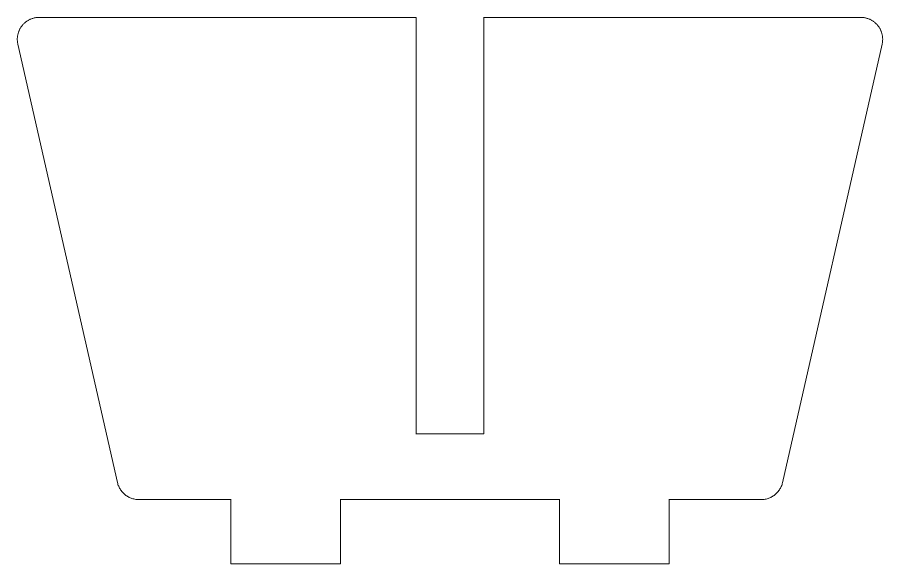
# Model space of a CAD drawing. Header units: centimetres. Extents: x -20.3 to 20.3, y -34.1 to 34.1.
# Drawn here: x 9.83 to 17.73, y -33.87 to -28.88 of the extents above; entities that cross this region are included whole.
import ezdxf

# ---------------------------------------------------------------- set-up
doc = ezdxf.new("R2010")
doc.units = ezdxf.units.CM
doc.header["$MEASUREMENT"] = 0
doc.layers.add('layer 1', color=7, linetype='Continuous')

msp = doc.modelspace()

# ---------------------------------------------------------------- linework, layer by layer
at = {"layer": 'layer 1', "color": 1, "lineweight": 9}
for points, knots in [([(13.47265, -32.68572), (13.47265, -32.68572), (13.47265, -28.8856), (13.47265, -28.8856), (13.47265, -28.8856), (13.47265, -28.8856), (10.03279, -28.8856), (10.03279, -28.8856), (10.03279, -28.8856), (10.03279, -28.8856), (10.02672, -28.88561), (10.02672, -28.88561), (10.02672, -28.88561), (10.02672, -28.88561), (10.02069, -28.88561), (10.02069, -28.88561), (10.02069, -28.88561), (10.02069, -28.88561), (10.01467, -28.88617), (10.01467, -28.88617), (10.01467, -28.88617), (10.01467, -28.88617), (10.00868, -28.88677), (10.00868, -28.88677), (10.00868, -28.88677), (10.00868, -28.88677), (10.00274, -28.88755), (10.00274, -28.88755), (10.00274, -28.88755), (10.00274, -28.88755), (9.99684, -28.88855), (9.99684, -28.88855), (9.99684, -28.88855), (9.99684, -28.88855), (9.99098, -28.88976), (9.99098, -28.88976), (9.99098, -28.88976), (9.99098, -28.88976), (9.98516, -28.89115), (9.98516, -28.89115), (9.98516, -28.89115), (9.98516, -28.89115), (9.97939, -28.89273), (9.97939, -28.89273), (9.97939, -28.89273), (9.97939, -28.89273), (9.9737, -28.89434), (9.9737, -28.89434), (9.9737, -28.89434), (9.9737, -28.89434), (9.96804, -28.89615), (9.96804, -28.89615), (9.96804, -28.89615), (9.96804, -28.89615), (9.96246, -28.89813), (9.96246, -28.89813), (9.96246, -28.89813), (9.96246, -28.89813), (9.95694, -28.90033), (9.95694, -28.90033), (9.95694, -28.90033), (9.95694, -28.90033), (9.95148, -28.90269), (9.95148, -28.90269), (9.95148, -28.90269), (9.95148, -28.90269), (9.9461, -28.90522), (9.9461, -28.90522), (9.9461, -28.90522), (9.9461, -28.90522), (9.9408, -28.90786), (9.9408, -28.90786), (9.9408, -28.90786), (9.9408, -28.90786), (9.93559, -28.91066), (9.93559, -28.91066), (9.93559, -28.91066), (9.93559, -28.91066), (9.93044, -28.91363), (9.93044, -28.91363), (9.93044, -28.91363), (9.93044, -28.91363), (9.92538, -28.91677), (9.92538, -28.91677), (9.92538, -28.91677), (9.92538, -28.91677), (9.92041, -28.92001), (9.92041, -28.92001), (9.92041, -28.92001), (9.92041, -28.92001), (9.91554, -28.92342), (9.91554, -28.92342), (9.91554, -28.92342), (9.91554, -28.92342), (9.91076, -28.92699), (9.91076, -28.92699), (9.91076, -28.92699), (9.91076, -28.92699), (9.90608, -28.93073), (9.90608, -28.93073), (9.90608, -28.93073), (9.90608, -28.93073), (9.90152, -28.93458), (9.90152, -28.93458), (9.90152, -28.93458), (9.90152, -28.93458), (9.89706, -28.93859), (9.89706, -28.93859), (9.89706, -28.93859), (9.89706, -28.93859), (9.89272, -28.94272), (9.89272, -28.94272), (9.89272, -28.94272), (9.89272, -28.94272), (9.88851, -28.947), (9.88851, -28.947), (9.88851, -28.947), (9.88851, -28.947), (9.88438, -28.9514), (9.88438, -28.9514), (9.88438, -28.9514), (9.88438, -28.9514), (9.8804, -28.95596), (9.8804, -28.95596), (9.8804, -28.95596), (9.8804, -28.95596), (9.87655, -28.96063), (9.87655, -28.96063), (9.87655, -28.96063), (9.87655, -28.96063), (9.87649, -28.96084), (9.87649, -28.96084), (9.87649, -28.96084), (9.87649, -28.96084), (9.87277, -28.96563), (9.87277, -28.96563), (9.87277, -28.96563), (9.87277, -28.96563), (9.86922, -28.97052), (9.86922, -28.97052), (9.86922, -28.97052), (9.86922, -28.97052), (9.86582, -28.97553), (9.86582, -28.97553), (9.86582, -28.97553), (9.86582, -28.97553), (9.86258, -28.98058), (9.86258, -28.98058), (9.86258, -28.98058), (9.86258, -28.98058), (9.8595, -28.98575), (9.8595, -28.98575), (9.8595, -28.98575), (9.8595, -28.98575), (9.85658, -28.99097), (9.85658, -28.99097), (9.85658, -28.99097), (9.85658, -28.99097), (9.85384, -28.99625), (9.85384, -28.99625), (9.85384, -28.99625), (9.85384, -28.99625), (9.85126, -29.00164), (9.85126, -29.00164), (9.85126, -29.00164), (9.85126, -29.00164), (9.84884, -29.00708), (9.84884, -29.00708), (9.84884, -29.00708), (9.84884, -29.00708), (9.84659, -29.01258), (9.84659, -29.01258), (9.84659, -29.01258), (9.84659, -29.01258), (9.84451, -29.01814), (9.84451, -29.01814), (9.84451, -29.01814), (9.84451, -29.01814), (9.84251, -29.02376), (9.84251, -29.02376), (9.84251, -29.02376), (9.84251, -29.02376), (9.8407, -29.02944), (9.8407, -29.02944), (9.8407, -29.02944), (9.8407, -29.02944), (9.83909, -29.03515), (9.83909, -29.03515), (9.83909, -29.03515), (9.83909, -29.03515), (9.83769, -29.04092), (9.83769, -29.04092), (9.83769, -29.04092), (9.83769, -29.04092), (9.8365, -29.04672), (9.8365, -29.04672), (9.8365, -29.04672), (9.8365, -29.04672), (9.83548, -29.05256), (9.83548, -29.05256), (9.83548, -29.05256), (9.83548, -29.05256), (9.83469, -29.05842), (9.83469, -29.05842), (9.83469, -29.05842), (9.83469, -29.05842), (9.8339, -29.06433), (9.8339, -29.06433), (9.8339, -29.06433), (9.8339, -29.06433), (9.83332, -29.07024), (9.83332, -29.07024), (9.83332, -29.07024), (9.83332, -29.07024), (9.83293, -29.07619), (9.83293, -29.07619), (9.83293, -29.07619), (9.83293, -29.07619), (9.83275, -29.08215), (9.83275, -29.08215), (9.83275, -29.08215), (9.83275, -29.08215), (9.83273, -29.08811), (9.83273, -29.08811), (9.83273, -29.08811), (9.83273, -29.08811), (9.83296, -29.0941), (9.83296, -29.0941), (9.83296, -29.0941), (9.83296, -29.0941), (9.83334, -29.10007), (9.83334, -29.10007), (9.83334, -29.10007), (9.83334, -29.10007), (9.83393, -29.10605), (9.83393, -29.10605), (9.83393, -29.10605), (9.83393, -29.10605), (9.83472, -29.11203), (9.83472, -29.11203), (9.83472, -29.11203), (9.83472, -29.11203), (9.83551, -29.11799), (9.83551, -29.11799), (9.83551, -29.11799), (9.83551, -29.11799), (9.83652, -29.12395), (9.83652, -29.12395), (9.83652, -29.12395), (9.83652, -29.12395), (9.83774, -29.12992), (9.83774, -29.12992), (9.83774, -29.12992), (9.83774, -29.12992), (10.74688, -33.13006), (10.74688, -33.13006), (10.74688, -33.13006), (10.74688, -33.13006), (10.74915, -33.13909), (10.74915, -33.13909), (10.74915, -33.13909), (10.74915, -33.13909), (10.75181, -33.14793), (10.75181, -33.14793), (10.75181, -33.14793), (10.75181, -33.14793), (10.75485, -33.15657), (10.75485, -33.15657), (10.75485, -33.15657), (10.75485, -33.15657), (10.75825, -33.165), (10.75825, -33.165), (10.75825, -33.165), (10.75825, -33.165), (10.76203, -33.17323), (10.76203, -33.17323), (10.76203, -33.17323), (10.76203, -33.17323), (10.76616, -33.18123), (10.76616, -33.18123), (10.76616, -33.18123), (10.76616, -33.18123), (10.77062, -33.18901), (10.77062, -33.18901), (10.77062, -33.18901), (10.77062, -33.18901), (10.7754, -33.19655), (10.7754, -33.19655), (10.7754, -33.19655), (10.7754, -33.19655), (10.7805, -33.20385), (10.7805, -33.20385), (10.7805, -33.20385), (10.7805, -33.20385), (10.7859, -33.21088), (10.7859, -33.21088), (10.7859, -33.21088), (10.7859, -33.21088), (10.7916, -33.21766), (10.7916, -33.21766), (10.7916, -33.21766), (10.7916, -33.21766), (10.79758, -33.22418), (10.79758, -33.22418), (10.79758, -33.22418), (10.79758, -33.22418), (10.80384, -33.23043), (10.80384, -33.23043), (10.80384, -33.23043), (10.80384, -33.23043), (10.81036, -33.23639), (10.81036, -33.23639), (10.81036, -33.23639), (10.81036, -33.23639), (10.81713, -33.24205), (10.81713, -33.24205), (10.81713, -33.24205), (10.81713, -33.24205), (10.82415, -33.24738), (10.82415, -33.24738), (10.82415, -33.24738), (10.82415, -33.24738), (10.83139, -33.25244), (10.83139, -33.25244), (10.83139, -33.25244), (10.83139, -33.25244), (10.83887, -33.25716), (10.83887, -33.25716), (10.83887, -33.25716), (10.83887, -33.25716), (10.84655, -33.26156), (10.84655, -33.26156), (10.84655, -33.26156), (10.84655, -33.26156), (10.85443, -33.26563), (10.85443, -33.26563), (10.85443, -33.26563), (10.85443, -33.26563), (10.86251, -33.26937), (10.86251, -33.26937), (10.86251, -33.26937), (10.86251, -33.26937), (10.87075, -33.27272), (10.87075, -33.27272), (10.87075, -33.27272), (10.87075, -33.27272), (10.87917, -33.27574), (10.87917, -33.27574), (10.87917, -33.27574), (10.87917, -33.27574), (10.88775, -33.27838), (10.88775, -33.27838), (10.88775, -33.27838), (10.88775, -33.27838), (10.89647, -33.28064), (10.89647, -33.28064), (10.89647, -33.28064), (10.89647, -33.28064), (10.90533, -33.28245), (10.90533, -33.28245), (10.90533, -33.28245), (10.90533, -33.28245), (10.91431, -33.28383), (10.91431, -33.28383), (10.91431, -33.28383), (10.91431, -33.28383), (10.92341, -33.28483), (10.92341, -33.28483), (10.92341, -33.28483), (10.92341, -33.28483), (10.93261, -33.28544), (10.93261, -33.28544), (10.93261, -33.28544), (10.93261, -33.28544), (10.94191, -33.28544), (10.94191, -33.28544), (10.94191, -33.28544), (10.94191, -33.28544), (10.94192, -33.28575), (10.94192, -33.28575), (10.94192, -33.28575), (10.94192, -33.28575), (11.7823, -33.28575), (11.7823, -33.28575)], [0, 0, 0, 0, 0.0103093, 0.0103093, 0.0103093, 0.0103093, 0.0206186, 0.0206186, 0.0206186, 0.0206186, 0.0309278, 0.0309278, 0.0309278, 0.0309278, 0.0412371, 0.0412371, 0.0412371, 0.0412371, 0.0515464, 0.0515464, 0.0515464, 0.0515464, 0.0618557, 0.0618557, 0.0618557, 0.0618557, 0.0721649, 0.0721649, 0.0721649, 0.0721649, 0.0824742, 0.0824742, 0.0824742, 0.0824742, 0.0927835, 0.0927835, 0.0927835, 0.0927835, 0.1030928, 0.1030928, 0.1030928, 0.1030928, 0.1134021, 0.1134021, 0.1134021, 0.1134021, 0.1237113, 0.1237113, 0.1237113, 0.1237113, 0.1340206, 0.1340206, 0.1340206, 0.1340206, 0.1443299, 0.1443299, 0.1443299, 0.1443299, 0.1546392, 0.1546392, 0.1546392, 0.1546392, 0.1649485, 0.1649485, 0.1649485, 0.1649485, 0.1752577, 0.1752577, 0.1752577, 0.1752577, 0.185567, 0.185567, 0.185567, 0.185567, 0.1958763, 0.1958763, 0.1958763, 0.1958763, 0.2061856, 0.2061856, 0.2061856, 0.2061856, 0.2164948, 0.2164948, 0.2164948, 0.2164948, 0.2268041, 0.2268041, 0.2268041, 0.2268041, 0.2371134, 0.2371134, 0.2371134, 0.2371134, 0.2474227, 0.2474227, 0.2474227, 0.2474227, 0.257732, 0.257732, 0.257732, 0.257732, 0.2680412, 0.2680412, 0.2680412, 0.2680412, 0.2783505, 0.2783505, 0.2783505, 0.2783505, 0.2886598, 0.2886598, 0.2886598, 0.2886598, 0.2989691, 0.2989691, 0.2989691, 0.2989691, 0.3092784, 0.3092784, 0.3092784, 0.3092784, 0.3195876, 0.3195876, 0.3195876, 0.3195876, 0.3298969, 0.3298969, 0.3298969, 0.3298969, 0.3402062, 0.3402062, 0.3402062, 0.3402062, 0.3505155, 0.3505155, 0.3505155, 0.3505155, 0.3608247, 0.3608247, 0.3608247, 0.3608247, 0.371134, 0.371134, 0.371134, 0.371134, 0.3814433, 0.3814433, 0.3814433, 0.3814433, 0.3917526, 0.3917526, 0.3917526, 0.3917526, 0.4020619, 0.4020619, 0.4020619, 0.4020619, 0.4123711, 0.4123711, 0.4123711, 0.4123711, 0.4226804, 0.4226804, 0.4226804, 0.4226804, 0.4329897, 0.4329897, 0.4329897, 0.4329897, 0.443299, 0.443299, 0.443299, 0.443299, 0.4536082, 0.4536082, 0.4536082, 0.4536082, 0.4639175, 0.4639175, 0.4639175, 0.4639175, 0.4742268, 0.4742268, 0.4742268, 0.4742268, 0.4845361, 0.4845361, 0.4845361, 0.4845361, 0.4948454, 0.4948454, 0.4948454, 0.4948454, 0.5051546, 0.5051546, 0.5051546, 0.5051546, 0.5154639, 0.5154639, 0.5154639, 0.5154639, 0.5257732, 0.5257732, 0.5257732, 0.5257732, 0.5360825, 0.5360825, 0.5360825, 0.5360825, 0.5463918, 0.5463918, 0.5463918, 0.5463918, 0.556701, 0.556701, 0.556701, 0.556701, 0.5670103, 0.5670103, 0.5670103, 0.5670103, 0.5773196, 0.5773196, 0.5773196, 0.5773196, 0.5876289, 0.5876289, 0.5876289, 0.5876289, 0.5979381, 0.5979381, 0.5979381, 0.5979381, 0.6082474, 0.6082474, 0.6082474, 0.6082474, 0.6185567, 0.6185567, 0.6185567, 0.6185567, 0.628866, 0.628866, 0.628866, 0.628866, 0.6391753, 0.6391753, 0.6391753, 0.6391753, 0.6494845, 0.6494845, 0.6494845, 0.6494845, 0.6597938, 0.6597938, 0.6597938, 0.6597938, 0.6701031, 0.6701031, 0.6701031, 0.6701031, 0.6804124, 0.6804124, 0.6804124, 0.6804124, 0.6907216, 0.6907216, 0.6907216, 0.6907216, 0.7010309, 0.7010309, 0.7010309, 0.7010309, 0.7113402, 0.7113402, 0.7113402, 0.7113402, 0.7216495, 0.7216495, 0.7216495, 0.7216495, 0.7319588, 0.7319588, 0.7319588, 0.7319588, 0.742268, 0.742268, 0.742268, 0.742268, 0.7525773, 0.7525773, 0.7525773, 0.7525773, 0.7628866, 0.7628866, 0.7628866, 0.7628866, 0.7731959, 0.7731959, 0.7731959, 0.7731959, 0.7835052, 0.7835052, 0.7835052, 0.7835052, 0.7938144, 0.7938144, 0.7938144, 0.7938144, 0.8041237, 0.8041237, 0.8041237, 0.8041237, 0.814433, 0.814433, 0.814433, 0.814433, 0.8247423, 0.8247423, 0.8247423, 0.8247423, 0.8350515, 0.8350515, 0.8350515, 0.8350515, 0.8453608, 0.8453608, 0.8453608, 0.8453608, 0.8556701, 0.8556701, 0.8556701, 0.8556701, 0.8659794, 0.8659794, 0.8659794, 0.8659794, 0.8762887, 0.8762887, 0.8762887, 0.8762887, 0.8865979, 0.8865979, 0.8865979, 0.8865979, 0.8969072, 0.8969072, 0.8969072, 0.8969072, 0.9072165, 0.9072165, 0.9072165, 0.9072165, 0.9175258, 0.9175258, 0.9175258, 0.9175258, 0.9278351, 0.9278351, 0.9278351, 0.9278351, 0.9381443, 0.9381443, 0.9381443, 0.9381443, 0.9484536, 0.9484536, 0.9484536, 0.9484536, 0.9587629, 0.9587629, 0.9587629, 0.9587629, 0.9690722, 0.9690722, 0.9690722, 0.9690722, 0.9793814, 0.9793814, 0.9793814, 0.9793814, 1, 1, 1, 1]), ([(15.78243, -33.28575), (15.78243, -33.28575), (16.62281, -33.28574), (16.62281, -33.28574), (16.62281, -33.28574), (16.62281, -33.28574), (16.63211, -33.28574), (16.63211, -33.28574), (16.63211, -33.28574), (16.63211, -33.28574), (16.64131, -33.28513), (16.64131, -33.28513), (16.64131, -33.28513), (16.64131, -33.28513), (16.65041, -33.28414), (16.65041, -33.28414), (16.65041, -33.28414), (16.65041, -33.28414), (16.65939, -33.28275), (16.65939, -33.28275), (16.65939, -33.28275), (16.65939, -33.28275), (16.66825, -33.28094), (16.66825, -33.28094), (16.66825, -33.28094), (16.66825, -33.28094), (16.67697, -33.27869), (16.67697, -33.27869), (16.67697, -33.27869), (16.67697, -33.27869), (16.68555, -33.27605), (16.68555, -33.27605), (16.68555, -33.27605), (16.68555, -33.27605), (16.69397, -33.27302), (16.69397, -33.27302), (16.69397, -33.27302), (16.69397, -33.27302), (16.70221, -33.26967), (16.70221, -33.26967), (16.70221, -33.26967), (16.70221, -33.26967), (16.71029, -33.26593), (16.71029, -33.26593), (16.71029, -33.26593), (16.71029, -33.26593), (16.71817, -33.26186), (16.71817, -33.26186), (16.71817, -33.26186), (16.71817, -33.26186), (16.72586, -33.25746), (16.72586, -33.25746), (16.72586, -33.25746), (16.72586, -33.25746), (16.73333, -33.25273), (16.73333, -33.25273), (16.73333, -33.25273), (16.73333, -33.25273), (16.74057, -33.24767), (16.74057, -33.24767), (16.74057, -33.24767), (16.74057, -33.24767), (16.74759, -33.24234), (16.74759, -33.24234), (16.74759, -33.24234), (16.74759, -33.24234), (16.75437, -33.23668), (16.75437, -33.23668), (16.75437, -33.23668), (16.75437, -33.23668), (16.7609, -33.23072), (16.7609, -33.23072), (16.7609, -33.23072), (16.7609, -33.23072), (16.76716, -33.22448), (16.76716, -33.22448), (16.76716, -33.22448), (16.76716, -33.22448), (16.77313, -33.21795), (16.77313, -33.21795), (16.77313, -33.21795), (16.77313, -33.21795), (16.77883, -33.21118), (16.77883, -33.21118), (16.77883, -33.21118), (16.77883, -33.21118), (16.78423, -33.20413), (16.78423, -33.20413), (16.78423, -33.20413), (16.78423, -33.20413), (16.78933, -33.19683), (16.78933, -33.19683), (16.78933, -33.19683), (16.78933, -33.19683), (16.79412, -33.1893), (16.79412, -33.1893), (16.79412, -33.1893), (16.79412, -33.1893), (16.79858, -33.18152), (16.79858, -33.18152), (16.79858, -33.18152), (16.79858, -33.18152), (16.8027, -33.17352), (16.8027, -33.17352), (16.8027, -33.17352), (16.8027, -33.17352), (16.80648, -33.1653), (16.80648, -33.1653), (16.80648, -33.1653), (16.80648, -33.1653), (16.80988, -33.15686), (16.80988, -33.15686), (16.80988, -33.15686), (16.80988, -33.15686), (16.81292, -33.14822), (16.81292, -33.14822), (16.81292, -33.14822), (16.81292, -33.14822), (16.81557, -33.13938), (16.81557, -33.13938), (16.81557, -33.13938), (16.81557, -33.13938), (16.8172, -33.13291), (16.8172, -33.13291), (16.8172, -33.13291), (16.8172, -33.13291), (17.72696, -29.12994), (17.72696, -29.12994), (17.72696, -29.12994), (17.72696, -29.12994), (17.72815, -29.124), (17.72815, -29.124), (17.72815, -29.124), (17.72815, -29.124), (17.72917, -29.11804), (17.72917, -29.11804), (17.72917, -29.11804), (17.72917, -29.11804), (17.72996, -29.11208), (17.72996, -29.11208), (17.72996, -29.11208), (17.72996, -29.11208), (17.73075, -29.1061), (17.73075, -29.1061), (17.73075, -29.1061), (17.73075, -29.1061), (17.73134, -29.10013), (17.73134, -29.10013), (17.73134, -29.10013), (17.73134, -29.10013), (17.73172, -29.09414), (17.73172, -29.09414), (17.73172, -29.09414), (17.73172, -29.09414), (17.732, -29.08816), (17.732, -29.08816), (17.732, -29.08816), (17.732, -29.08816), (17.73198, -29.0822), (17.73198, -29.0822), (17.73198, -29.0822), (17.73198, -29.0822), (17.73171, -29.07624), (17.73171, -29.07624), (17.73171, -29.07624), (17.73171, -29.07624), (17.73132, -29.0703), (17.73132, -29.0703), (17.73132, -29.0703), (17.73132, -29.0703), (17.73074, -29.06438), (17.73074, -29.06438), (17.73074, -29.06438), (17.73074, -29.06438), (17.72995, -29.05848), (17.72995, -29.05848), (17.72995, -29.05848), (17.72995, -29.05848), (17.72915, -29.05262), (17.72915, -29.05262), (17.72915, -29.05262), (17.72915, -29.05262), (17.72816, -29.04678), (17.72816, -29.04678), (17.72816, -29.04678), (17.72816, -29.04678), (17.72697, -29.04098), (17.72697, -29.04098), (17.72697, -29.04098), (17.72697, -29.04098), (17.72557, -29.03522), (17.72557, -29.03522), (17.72557, -29.03522), (17.72557, -29.03522), (17.72398, -29.02949), (17.72398, -29.02949), (17.72398, -29.02949), (17.72398, -29.02949), (17.72219, -29.02382), (17.72219, -29.02382), (17.72219, -29.02382), (17.72219, -29.02382), (17.72018, -29.0182), (17.72018, -29.0182), (17.72018, -29.0182), (17.72018, -29.0182), (17.71811, -29.01264), (17.71811, -29.01264), (17.71811, -29.01264), (17.71811, -29.01264), (17.71585, -29.00713), (17.71585, -29.00713), (17.71585, -29.00713), (17.71585, -29.00713), (17.71341, -29.00169), (17.71341, -29.00169), (17.71341, -29.00169), (17.71341, -29.00169), (17.71084, -28.9963), (17.71084, -28.9963), (17.71084, -28.9963), (17.71084, -28.9963), (17.70811, -28.99097), (17.70811, -28.99097), (17.70811, -28.99097), (17.70811, -28.99097), (17.70519, -28.98575), (17.70519, -28.98575), (17.70519, -28.98575), (17.70519, -28.98575), (17.70211, -28.98058), (17.70211, -28.98058), (17.70211, -28.98058), (17.70211, -28.98058), (17.69887, -28.97552), (17.69887, -28.97552), (17.69887, -28.97552), (17.69887, -28.97552), (17.69548, -28.97051), (17.69548, -28.97051), (17.69548, -28.97051), (17.69548, -28.97051), (17.69192, -28.96562), (17.69192, -28.96562), (17.69192, -28.96562), (17.69192, -28.96562), (17.68822, -28.96084), (17.68822, -28.96084), (17.68822, -28.96084), (17.68822, -28.96084), (17.68439, -28.95617), (17.68439, -28.95617), (17.68439, -28.95617), (17.68439, -28.95617), (17.68041, -28.95161), (17.68041, -28.95161), (17.68041, -28.95161), (17.68041, -28.95161), (17.67631, -28.94721), (17.67631, -28.94721), (17.67631, -28.94721), (17.67631, -28.94721), (17.6721, -28.94293), (17.6721, -28.94293), (17.6721, -28.94293), (17.6721, -28.94293), (17.66775, -28.9388), (17.66775, -28.9388), (17.66775, -28.9388), (17.66775, -28.9388), (17.66329, -28.93479), (17.66329, -28.93479), (17.66329, -28.93479), (17.66329, -28.93479), (17.65874, -28.93094), (17.65874, -28.93094), (17.65874, -28.93094), (17.65874, -28.93094), (17.65405, -28.9272), (17.65405, -28.9272), (17.65405, -28.9272), (17.65405, -28.9272), (17.64928, -28.92363), (17.64928, -28.92363), (17.64928, -28.92363), (17.64928, -28.92363), (17.6444, -28.92022), (17.6444, -28.92022), (17.6444, -28.92022), (17.6444, -28.92022), (17.63944, -28.91698), (17.63944, -28.91698), (17.63944, -28.91698), (17.63944, -28.91698), (17.63438, -28.91385), (17.63438, -28.91385), (17.63438, -28.91385), (17.63438, -28.91385), (17.62924, -28.91088), (17.62924, -28.91088), (17.62924, -28.91088), (17.62924, -28.91088), (17.62402, -28.90808), (17.62402, -28.90808), (17.62402, -28.90808), (17.62402, -28.90808), (17.61872, -28.90544), (17.61872, -28.90544), (17.61872, -28.90544), (17.61872, -28.90544), (17.61334, -28.90291), (17.61334, -28.90291), (17.61334, -28.90291), (17.61334, -28.90291), (17.60787, -28.90054), (17.60787, -28.90054), (17.60787, -28.90054), (17.60787, -28.90054), (17.60235, -28.89835), (17.60235, -28.89835), (17.60235, -28.89835), (17.60235, -28.89835), (17.59675, -28.89631), (17.59675, -28.89631), (17.59675, -28.89631), (17.59675, -28.89631), (17.59109, -28.8945), (17.59109, -28.8945), (17.59109, -28.8945), (17.59109, -28.8945), (17.5854, -28.89292), (17.5854, -28.89292), (17.5854, -28.89292), (17.5854, -28.89292), (17.57964, -28.89133), (17.57964, -28.89133), (17.57964, -28.89133), (17.57964, -28.89133), (17.57382, -28.88994), (17.57382, -28.88994), (17.57382, -28.88994), (17.57382, -28.88994), (17.56795, -28.88873), (17.56795, -28.88873), (17.56795, -28.88873), (17.56795, -28.88873), (17.56205, -28.88773), (17.56205, -28.88773), (17.56205, -28.88773), (17.56205, -28.88773), (17.55611, -28.88696), (17.55611, -28.88696), (17.55611, -28.88696), (17.55611, -28.88696), (17.55013, -28.88635), (17.55013, -28.88635), (17.55013, -28.88635), (17.55013, -28.88635), (17.54412, -28.88579), (17.54412, -28.88579), (17.54412, -28.88579), (17.54412, -28.88579), (17.53808, -28.88579), (17.53808, -28.88579), (17.53808, -28.88579), (17.53808, -28.88579), (17.532, -28.88579), (17.532, -28.88579), (17.532, -28.88579), (17.532, -28.88579), (17.53193, -28.8856), (17.53193, -28.8856), (17.53193, -28.8856), (17.53193, -28.8856), (14.09222, -28.8856), (14.09222, -28.8856)], [0, 0, 0, 0, 0.0105263, 0.0105263, 0.0105263, 0.0105263, 0.0210526, 0.0210526, 0.0210526, 0.0210526, 0.0315789, 0.0315789, 0.0315789, 0.0315789, 0.0421053, 0.0421053, 0.0421053, 0.0421053, 0.0526316, 0.0526316, 0.0526316, 0.0526316, 0.0631579, 0.0631579, 0.0631579, 0.0631579, 0.0736842, 0.0736842, 0.0736842, 0.0736842, 0.0842105, 0.0842105, 0.0842105, 0.0842105, 0.0947368, 0.0947368, 0.0947368, 0.0947368, 0.1052632, 0.1052632, 0.1052632, 0.1052632, 0.1157895, 0.1157895, 0.1157895, 0.1157895, 0.1263158, 0.1263158, 0.1263158, 0.1263158, 0.1368421, 0.1368421, 0.1368421, 0.1368421, 0.1473684, 0.1473684, 0.1473684, 0.1473684, 0.1578947, 0.1578947, 0.1578947, 0.1578947, 0.1684211, 0.1684211, 0.1684211, 0.1684211, 0.1789474, 0.1789474, 0.1789474, 0.1789474, 0.1894737, 0.1894737, 0.1894737, 0.1894737, 0.2, 0.2, 0.2, 0.2, 0.2105263, 0.2105263, 0.2105263, 0.2105263, 0.2210526, 0.2210526, 0.2210526, 0.2210526, 0.2315789, 0.2315789, 0.2315789, 0.2315789, 0.2421053, 0.2421053, 0.2421053, 0.2421053, 0.2526316, 0.2526316, 0.2526316, 0.2526316, 0.2631579, 0.2631579, 0.2631579, 0.2631579, 0.2736842, 0.2736842, 0.2736842, 0.2736842, 0.2842105, 0.2842105, 0.2842105, 0.2842105, 0.2947368, 0.2947368, 0.2947368, 0.2947368, 0.3052632, 0.3052632, 0.3052632, 0.3052632, 0.3157895, 0.3157895, 0.3157895, 0.3157895, 0.3263158, 0.3263158, 0.3263158, 0.3263158, 0.3368421, 0.3368421, 0.3368421, 0.3368421, 0.3473684, 0.3473684, 0.3473684, 0.3473684, 0.3578947, 0.3578947, 0.3578947, 0.3578947, 0.3684211, 0.3684211, 0.3684211, 0.3684211, 0.3789474, 0.3789474, 0.3789474, 0.3789474, 0.3894737, 0.3894737, 0.3894737, 0.3894737, 0.4, 0.4, 0.4, 0.4, 0.4105263, 0.4105263, 0.4105263, 0.4105263, 0.4210526, 0.4210526, 0.4210526, 0.4210526, 0.4315789, 0.4315789, 0.4315789, 0.4315789, 0.4421053, 0.4421053, 0.4421053, 0.4421053, 0.4526316, 0.4526316, 0.4526316, 0.4526316, 0.4631579, 0.4631579, 0.4631579, 0.4631579, 0.4736842, 0.4736842, 0.4736842, 0.4736842, 0.4842105, 0.4842105, 0.4842105, 0.4842105, 0.4947368, 0.4947368, 0.4947368, 0.4947368, 0.5052632, 0.5052632, 0.5052632, 0.5052632, 0.5157895, 0.5157895, 0.5157895, 0.5157895, 0.5263158, 0.5263158, 0.5263158, 0.5263158, 0.5368421, 0.5368421, 0.5368421, 0.5368421, 0.5473684, 0.5473684, 0.5473684, 0.5473684, 0.5578947, 0.5578947, 0.5578947, 0.5578947, 0.5684211, 0.5684211, 0.5684211, 0.5684211, 0.5789474, 0.5789474, 0.5789474, 0.5789474, 0.5894737, 0.5894737, 0.5894737, 0.5894737, 0.6, 0.6, 0.6, 0.6, 0.6105263, 0.6105263, 0.6105263, 0.6105263, 0.6210526, 0.6210526, 0.6210526, 0.6210526, 0.6315789, 0.6315789, 0.6315789, 0.6315789, 0.6421053, 0.6421053, 0.6421053, 0.6421053, 0.6526316, 0.6526316, 0.6526316, 0.6526316, 0.6631579, 0.6631579, 0.6631579, 0.6631579, 0.6736842, 0.6736842, 0.6736842, 0.6736842, 0.6842105, 0.6842105, 0.6842105, 0.6842105, 0.6947368, 0.6947368, 0.6947368, 0.6947368, 0.7052632, 0.7052632, 0.7052632, 0.7052632, 0.7157895, 0.7157895, 0.7157895, 0.7157895, 0.7263158, 0.7263158, 0.7263158, 0.7263158, 0.7368421, 0.7368421, 0.7368421, 0.7368421, 0.7473684, 0.7473684, 0.7473684, 0.7473684, 0.7578947, 0.7578947, 0.7578947, 0.7578947, 0.7684211, 0.7684211, 0.7684211, 0.7684211, 0.7789474, 0.7789474, 0.7789474, 0.7789474, 0.7894737, 0.7894737, 0.7894737, 0.7894737, 0.8, 0.8, 0.8, 0.8, 0.8105263, 0.8105263, 0.8105263, 0.8105263, 0.8210526, 0.8210526, 0.8210526, 0.8210526, 0.8315789, 0.8315789, 0.8315789, 0.8315789, 0.8421053, 0.8421053, 0.8421053, 0.8421053, 0.8526316, 0.8526316, 0.8526316, 0.8526316, 0.8631579, 0.8631579, 0.8631579, 0.8631579, 0.8736842, 0.8736842, 0.8736842, 0.8736842, 0.8842105, 0.8842105, 0.8842105, 0.8842105, 0.8947368, 0.8947368, 0.8947368, 0.8947368, 0.9052632, 0.9052632, 0.9052632, 0.9052632, 0.9157895, 0.9157895, 0.9157895, 0.9157895, 0.9263158, 0.9263158, 0.9263158, 0.9263158, 0.9368421, 0.9368421, 0.9368421, 0.9368421, 0.9473684, 0.9473684, 0.9473684, 0.9473684, 0.9578947, 0.9578947, 0.9578947, 0.9578947, 0.9684211, 0.9684211, 0.9684211, 0.9684211, 0.9789474, 0.9789474, 0.9789474, 0.9789474, 1, 1, 1, 1]), ([(11.7823, -33.28299), (11.7823, -33.28299), (11.7823, -33.87109), (11.7823, -33.87109), (11.7823, -33.87109), (11.7823, -33.87109), (12.78234, -33.87109), (12.78234, -33.87109), (12.78234, -33.87109), (12.78234, -33.87109), (12.78234, -33.28299), (12.78234, -33.28299)], [0, 0, 0, 0, 0.25, 0.25, 0.25, 0.25, 0.5, 0.5, 0.5, 0.5, 1, 1, 1, 1]), ([(14.78293, -33.28295), (14.78293, -33.28295), (14.78293, -33.87106), (14.78293, -33.87106), (14.78293, -33.87106), (14.78293, -33.87106), (15.7819, -33.87106), (15.7819, -33.87106), (15.7819, -33.87106), (15.7819, -33.87106), (15.7819, -33.28295), (15.7819, -33.28295)], [0, 0, 0, 0, 0.25, 0.25, 0.25, 0.25, 0.5, 0.5, 0.5, 0.5, 1, 1, 1, 1])]:
    msp.add_open_spline(points, degree=3, knots=knots, dxfattribs=at)
for points in [[(14.09271, -32.68572), (14.09271, -32.68572), (14.09271, -28.88491), (14.09271, -28.88491)], [(13.47197, -32.68572), (13.47197, -32.68572), (14.09199, -32.68572), (14.09199, -32.68572)], [(12.78234, -33.28575), (12.78234, -33.28575), (14.78239, -33.28575), (14.78239, -33.28575)]]:
    msp.add_open_spline(points, degree=3, dxfattribs=at)

doc.saveas('drawing.dxf')
